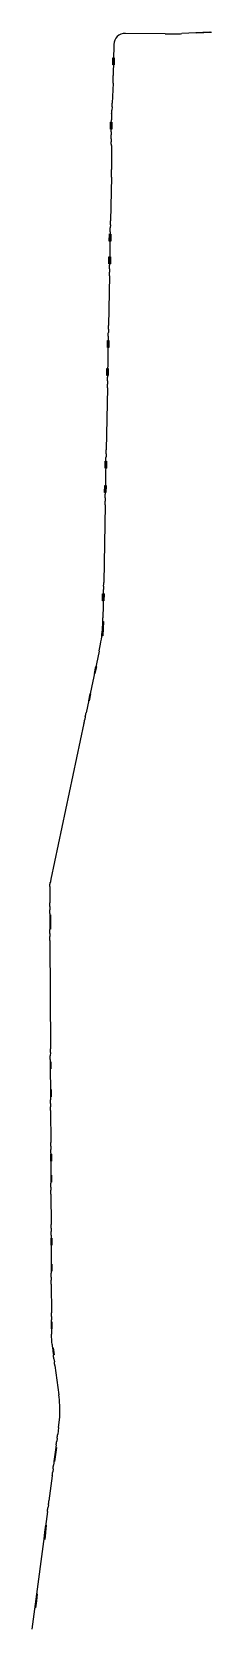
# Model space of a CAD drawing. Header units: millimetres. Extents: x 2755 to 3778, y 348 to 9493.
import ezdxf

# ---------------------------------------------------------------- set-up
doc = ezdxf.new("R2010")
doc.units = ezdxf.units.MM
doc.layers.add('KbhRt主线_右线xl', color=3, linetype='Continuous')

# ---------------------------------------------------------------- blocks, each defined once
blk = doc.blocks.new('platform_right')
blk.add_lwpolyline([(-1.2, 20.2), (1.2, 20.2), (1.2, -20.2), (-1.2, -20.2)], close=True)
blk = doc.blocks.new('platform_left')
blk.add_lwpolyline([(-1.2, 20.2), (1.2, 20.2), (1.2, -20.2), (-1.2, -20.2)], close=True)

msp = doc.modelspace()

# ---------------------------------------------------------------- linework, layer by layer
at = {"layer": 'KbhRt主线_右线xl'}
for p, q in [((3222.8, 9420.9), (3219.5, 9243.2)), ((3516, 9481.2), (3288.6, 9484.5)), ((3772, 9491), (3611.3, 9482.9)), ((3218.2, 9199.5), (3213.5, 9085.2)), ((3212.5, 9063.6), (3211.4, 9045.2)), ((3210.3, 9023.7), (3208.9, 8989.4)), ((3207.6, 8920.3), (3207.7, 8903)), ((3207.9, 8881.4), (3208.3, 8863)), ((3208.5, 8841.4), (3208.9, 8704)), ((3208.5, 8661.2), (3203.8, 8410.3)), ((3202, 8348.7), (3198.4, 8157.4)), ((3203.2, 8388.7), (3202.6, 8370.3)), ((3197.9, 8095.8), (3192.6, 7812.5)), ((3198.2, 8135.8), (3198.2, 8117.4)), ((3192, 7790.9), (3191.4, 7772.5)), ((3190.8, 7750.9), (3186.3, 7515.7)), ((3185.9, 7454.1), (3179.3, 7098.9)), ((3186.1, 7494.1), (3186.1, 7475.6)), ((3178.7, 7077.3), (3178, 7058.9)), ((3177.4, 7037.3), (3173.8, 6845.9)), ((3173.4, 6784.3), (3165, 6340.3)), ((3173.6, 6824.3), (3173.6, 6805.9)), ((3164.4, 6318.7), (3163.7, 6300.3)), ((3163.2, 6278.7), (3160.5, 6138.3)), ((3138.8, 5948), (3063.9, 5594.6)), ((3051.9, 5534.2), (2862.7, 4641.2)), ((3059.6, 5573.5), (3056.2, 5555.4)), ((2856.3, 4579.2), (2856.6, 4506)), ((2856.5, 4484.4), (2856.3, 4466)), ((2856.2, 4444.4), (2856.5, 4352.6)), ((2856.8, 4331), (2857.2, 4312.6)), ((2857.5, 4291), (2859.9, 3670.4)), ((2859.5, 3608.8), (2860.4, 3378.9)), ((2859.8, 3648.8), (2859.6, 3630.4)), ((2860.7, 3357.3), (2861.1, 3338.9)), ((2861.3, 3317.3), (2862.1, 3134.7)), ((2862, 3113.1), (2861.7, 3094.7)), ((2861.6, 3073.1), (2862.3, 2900.5)), ((2862.6, 2878.9), (2863, 2860.5)), ((2863.2, 2838.9), (2863.9, 2664)), ((2863.5, 2602.4), (2864.3, 2385.1)), ((2863.8, 2642.4), (2863.6, 2624)), ((2864.6, 2363.5), (2865, 2345.1)), ((2865.3, 2323.5), (2865.9, 2158.5)), ((2865.8, 2136.9), (2865.6, 2118.5)), ((2865.5, 2096.9), (2865.5, 2075.9)), ((2874.3, 1937.7), (2877.2, 1917.4)), ((2880.1, 1896), (2882.8, 1877.8)), ((2885.7, 1856.4), (2908.3, 1689.8)), ((2906.8, 1501.7), (2913.4, 1561.3)), ((2906.8, 1501.7), (2901.7, 1463)), ((2893, 1402), (2877.9, 1287.2)), ((2898.7, 1441.6), (2896, 1423.4)), ((2870.6, 1226), (2851.7, 1081.5)), ((2875.3, 1265.8), (2873.2, 1247.5)), ((2842.9, 1020.6), (2754.8, 348)), ((2848.7, 1060.2), (2845.9, 1041.9))]:
    msp.add_line(p, q, dxfattribs=at)
for points in [[(3546, 9480.9, 0.008844), (3581.3, 9481.5)], [(3218.2, 9199.5, 0.005458), (3219.5, 9243.2)], [(3212.5, 9063.6, 0.0045), (3213.5, 9085.2)], [(3207.6, 8920.3, -0.010802), (3208.9, 8989.4)], [(3210.3, 9023.7, -0.0045), (3211.4, 9045.2)], [(3207.9, 8881.4, -0.0045), (3207.7, 8903)], [(3208.5, 8841.4, 0.0045), (3208.3, 8863)], [(3208.5, 8661.2, 0.005344), (3208.9, 8704)], [(3202, 8348.7, -0.0045), (3202.6, 8370.3)], [(3203.2, 8388.7, 0.0045), (3203.8, 8410.3)], [(3198.2, 8135.8, -0.0045), (3198.4, 8157.4)], [(3197.9, 8095.8, 0.0045), (3198.2, 8117.4)], [(3192, 7790.9, 0.0045), (3192.6, 7812.5)], [(3190.8, 7750.9, -0.0045), (3191.4, 7772.5)], [(3186.1, 7494.1, -0.0045), (3186.3, 7515.7)], [(3185.9, 7454.1, 0.0045), (3186.1, 7475.6)], [(3177.4, 7037.3, -0.0045), (3178, 7058.9)], [(3178.7, 7077.3, 0.0045), (3179.3, 7098.9)], [(3173.4, 6784.3, 0.0045), (3173.6, 6805.9)], [(3173.6, 6824.3, -0.0045), (3173.8, 6845.9)], [(3164.4, 6318.7, 0.0045), (3165, 6340.3)], [(3163.2, 6278.7, -0.0045), (3163.7, 6300.3)], [(3146.7, 5987.2, 0.035009), (3159.4, 6098.4)], [(3059.6, 5573.5, -0.0045), (3063.9, 5594.6)], [(3051.9, 5534.2, 0.0045), (3056.2, 5555.4)], [(2856.6, 4599.2, -0.02818), (2858.9, 4621.6)], [(2856.5, 4484.4, 0.0045), (2856.6, 4506)], [(2856.2, 4444.4, -0.0045), (2856.3, 4466)], [(2856.8, 4331, -0.0045), (2856.5, 4352.6)], [(2857.5, 4291, 0.0045), (2857.2, 4312.6)], [(2859.8, 3648.8, 0.0045), (2859.9, 3670.4)], [(2859.5, 3608.8, -0.0045), (2859.6, 3630.4)], [(2860.7, 3357.3, -0.0045), (2860.4, 3378.9)], [(2861.3, 3317.3, 0.0045), (2861.1, 3338.9)], [(2862, 3113.1, 0.0045), (2862.1, 3134.7)], [(2861.6, 3073.1, -0.0045), (2861.7, 3094.7)], [(2862.6, 2878.9, -0.0045), (2862.3, 2900.5)], [(2863.2, 2838.9, 0.0045), (2863, 2860.5)], [(2863.8, 2642.4, 0.0045), (2863.9, 2664)], [(2863.5, 2602.4, -0.0045), (2863.6, 2624)], [(2864.6, 2363.5, -0.0045), (2864.3, 2385.1)], [(2865.3, 2323.5, 0.0045), (2865, 2345.1)], [(2865.5, 2096.9, -0.0045), (2865.6, 2118.5)], [(2865.8, 2136.9, 0.0045), (2865.9, 2158.5)], [(2869.9, 1977.4, -0.023322), (2866.3, 2035.9)], [(2880.1, 1896, -0.0045), (2877.2, 1917.4)], [(2885.7, 1856.4, 0.0045), (2882.8, 1877.8)], [(2913.4, 1561.3, 0.034397), (2913.5, 1630)], [(2893, 1402, -0.0045), (2896, 1423.4)], [(2898.7, 1441.6, 0.0045), (2901.7, 1463)], [(2875.3, 1265.8, -0.0045), (2877.9, 1287.2)], [(2870.6, 1226, 0.0045), (2873.2, 1247.5)], [(2842.9, 1020.6, -0.0045), (2845.9, 1041.9)], [(2848.7, 1060.2, 0.0045), (2851.7, 1081.5)]]:
    msp.add_lwpolyline(points, format="xyb", dxfattribs=at)
for centre, radius, start, end in [((3287.6, 9419.7), 64.8, 89.14678, 178.92559), ((3603.2, 16780.7), 7300.1, 269.31553, 269.55099), ((3554.2, 10408.5), 927.4, 271.67938, 273.53282), ((2350, 6140.3), 810.5, 357.03431, 359.86211), ((-184120.7, 44004.8), 191087.5, 348.51222, 348.524213), ((3051.1, 4586.7), 194.9, 176.33185, 182.21217), ((4176.2, 4375.6), 1340, 168.56814, 169.42319), ((4141.1, 2080.9), 1275.6, 180.22692, 182.02341), ((4035.8, 2086.2), 1171, 185.32858, 187.28598), ((2167.5, 1595.1), 746.8, 2.6791, 7.28598)]:
    msp.add_arc(centre, radius, start, end, dxfattribs=at)

# ---------------------------------------------------------------- block references
for name, p, rotation in [('platform_right', (3717.7, 9488.1), 273.013736865825), ('platform_left', (3758.2, 9490.2), 273.1180780286768), ('platform_left', (3218.3, 9324.6), 358.9649939395578), ('platform_right', (3223.8, 9324.5), 358.9776479262685), ('platform_left', (3205.4, 8955.4), 358.8979225334572), ('platform_right', (3210.5, 8955.2), 359.2879593105725), ('platform_left', (3198.3, 8315.4), 358.9670271436278), ('platform_right', (3204.2, 8315.2), 359.0691407512063), ('platform_left', (3195.9, 8185), 358.9327305811985), ('platform_right', (3201.8, 8184.7), 359.5798259819968), ('platform_left', (3187.3, 7705.2), 359.1518913231022), ('platform_right', (3192.7, 7705.1), 359.5434680578572), ('platform_left', (3184.2, 7545), 359.1518913231022), ('platform_right', (3189.6, 7544.8), 359.5434680578572), ('platform_left', (3174.4, 7015.5), 359.1518913231022), ('platform_right', (3179.8, 7015.4), 359.5434680578572), ('platform_left', (3171.5, 6875.2), 359.1518913231022), ('platform_right', (3176.9, 6875), 359.5434680578572), ('platform_left', (3159.8, 6255.7), 359.1518913231022), ('platform_right', (3165.2, 6255.6), 359.5434680578572), ('platform_right', (3159.4, 6055.8), 356.3699053166017), ('platform_left', (3161.9, 6096.3), 356.5229060118361), ('platform_left', (3117.7, 5838.3), 348.1875833005507), ('platform_right', (3084.8, 5682.4), 348.8003636761671), ('platform_right', (2877.3, 1938.3), 7.836699328739024), ('platform_left', (2891.5, 1368.1), 352.3146192380432), ('platform_right', (2885.9, 1327.9), 351.98916334967), ('platform_left', (2832.7, 922.1), 353.1294172951362), ('platform_right', (2828.2, 881.8), 354.2552978215389), ('platform_left', (2781.5, 529.4), 353.8151093179454), ('platform_right', (2776.7, 489.1), 352.8233664200327)]:
    msp.add_blockref(name, p, dxfattribs=dict(rotation=rotation))
for name, p in [('platform_left', (2859.2, 4416.9)), ('platform_right', (2859.3, 4376.1)), ('platform_left', (2861.9, 3576.2)), ('platform_right', (2862.8, 3416.4)), ('platform_left', (2864.4, 3046.4)), ('platform_right', (2864.7, 2926.4)), ('platform_left', (2866.1, 2566.4)), ('platform_right', (2866.6, 2416.5)), ('platform_left', (2867.8, 2086.7))]:
    msp.add_blockref(name, p)

doc.saveas('drawing.dxf')
